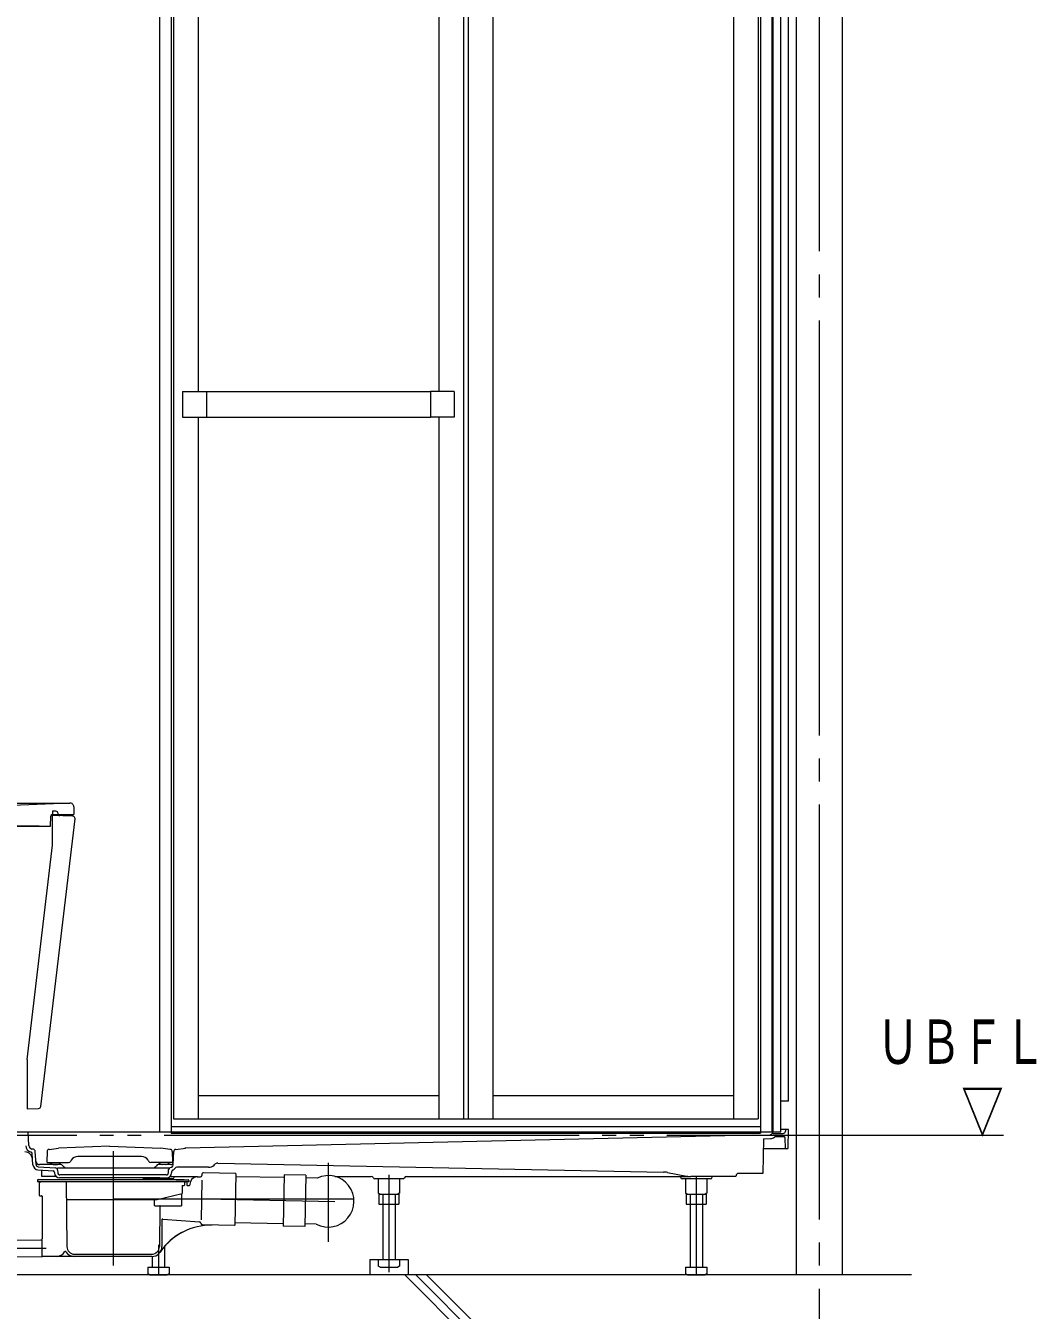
# Model space of a CAD drawing. Units: millimetres on the paper. Extents: x -305 to 305, y -152 to 152.
# Drawn here: x -223.5 to -179.7, y -99 to -43.2 of the extents above; entities that cross this region are included whole.
import ezdxf
from ezdxf.enums import TextEntityAlignment as Align

# ---------------------------------------------------------------- set-up
doc = ezdxf.new("R2010")
doc.units = ezdxf.units.MM
for name, pattern in [('DASHED2', [3, 2, -1]), ('LONG_CHAIN', [21, 18, -1, 1, -1]), ('LONG_DOUBLE_CHAIN', [21.8, 18, -1, 0.6, -0.6, 0.6, -1])]:
    doc.linetypes.add(name, pattern=pattern)
doc.layers.add('0-1_VIEW0001', color=7, linetype='DASHED2', lineweight=9)
doc.styles.add('ＭＳ ゴシック', font='')
doc.styles.get('ＭＳ ゴシック').set_extended_font_data('MS Gothic')

msp = doc.modelspace()

# ---------------------------------------------------------------- linework, layer by layer
at = {"layer": '0-1_VIEW0001', "linetype": 'Continuous'}
for p, q in [((-190.091, -14.02), (-190.091, -97.42)), ((-188.091, -14.02), (-188.091, -97.42)), ((-247.548, -76.954), (-221.597, -76.954)), ((-221.604, -76.954), (-224.456, -77.074)), ((-222.363, -77.454), (-221.425, -77.454)), ((-222.205, -77.309), (-222.351, -77.304)), ((-222.351, -77.304), (-222.351, -77.495)), ((-222.108, -77.439), (-222.108, -77.409)), ((-221.431, -77.117), (-221.425, -77.454)), ((-224.89, -77.954), (-222.457, -77.954)), ((-222.925, -77.954), (-224.89, -77.954)), ((-222.862, -90.115), (-221.375, -77.638)), ((-222.441, -77.937), (-222.43, -77.518)), ((-221.471, -77.526), (-222.351, -77.495)), ((-222.351, -78.785), (-222.351, -77.495)), ((-223.458, -88.073), (-222.351, -78.785)), ((-223.458, -88.073), (-223.458, -90.22)), ((-223.458, -90.22), (-222.958, -90.203)), ((-190.425, -89.887), (-190.758, -89.887)), ((-227.382, -91.22), (-217.208, -91.22)), ((-223.38, -91.807), (-223.416, -91.22)), ((-191.925, -91.354), (-216.591, -91.92)), ((-191.925, -91.354), (-191.225, -91.34)), ((-191.641, -91.22), (-190.758, -91.22)), ((-191.091, -91.287), (-190.659, -91.287)), ((-190.425, -91.12), (-190.758, -91.12)), ((-190.559, -91.153), (-190.559, -91.189)), ((-190.439, -91.921), (-190.425, -91.12)), ((-222.505, -91.976), (-222.09, -91.92)), ((-219.875, -91.837), (-222.09, -91.92)), ((-219.875, -91.837), (-217.66, -91.92)), ((-217.245, -91.976), (-217.66, -91.92)), ((-217.009, -91.976), (-216.591, -91.92)), ((-191.505, -91.515), (-191.206, -91.509)), ((-191, -91.424), (-190.634, -91.424)), ((-190.56, -91.921), (-190.567, -91.489)), ((-223.185, -91.972), (-223.245, -91.961)), ((-223.205, -92.641), (-223.235, -92.153)), ((-223.069, -92.633), (-223.103, -92.065)), ((-222.591, -92.073), (-222.599, -92.513)), ((-221.542, -92.447), (-221.571, -92.497)), ((-218.496, -92.28), (-221.253, -92.28)), ((-218.208, -92.447), (-218.179, -92.497)), ((-217.158, -92.073), (-217.15, -92.513)), ((-217.121, -92.653), (-217.095, -92.071)), ((-190.472, -91.954), (-191.513, -91.954)), ((-222.986, -92.863), (-222.328, -92.91)), ((-222.976, -92.727), (-222.227, -92.78)), ((-221.995, -92.637), (-222.912, -92.637)), ((-222.818, -93.154), (-222.823, -92.875)), ((-222.566, -92.547), (-221.658, -92.547)), ((-222.45, -92.575), (-222.45, -92.547)), ((-222.322, -92.635), (-222.439, -92.591)), ((-222.31, -92.637), (-222.156, -92.637)), ((-222.267, -92.974), (-222.265, -92.997)), ((-222.144, -92.635), (-222.027, -92.591)), ((-217.312, -92.787), (-222.138, -92.787)), ((-222.134, -92.876), (-222.129, -92.991)), ((-222.016, -92.575), (-222.016, -92.547)), ((-217.184, -92.547), (-218.092, -92.547)), ((-217.216, -92.637), (-217.755, -92.637)), ((-217.733, -92.575), (-217.733, -92.547)), ((-217.605, -92.635), (-217.722, -92.591)), ((-217.439, -92.637), (-217.594, -92.637)), ((-217.427, -92.635), (-217.311, -92.591)), ((-217.321, -92.991), (-217.315, -92.854)), ((-217.3, -92.575), (-217.3, -92.547)), ((-217.248, -92.764), (-217.187, -92.743)), ((-217.184, -92.997), (-217.181, -92.93)), ((-215.58, -92.754), (-216.953, -92.754)), ((-215.87, -93.054), (-215.871, -93.108)), ((-214.419, -93.017), (-215.802, -92.989)), ((-215.344, -92.656), (-215.308, -92.62)), ((-215.187, -92.572), (-195.844, -92.959)), ((-214.403, -93.034), (-214.448, -95.267)), ((-195.674, -92.976), (-194.852, -93.135)), ((-223.008, -93.323), (-223.008, -93.39)), ((-216.441, -93.39), (-223.008, -93.39)), ((-216.64, -93.29), (-222.975, -93.29)), ((-222.925, -93.406), (-222.925, -93.973)), ((-222.908, -93.39), (-222.863, -93.39)), ((-222.189, -93.154), (-222.818, -93.154)), ((-222.46, -93.39), (-222.692, -93.39)), ((-221.748, -93.207), (-222.046, -93.207)), ((-221.748, -93.087), (-222.029, -93.087)), ((-221.757, -93.39), (-221.733, -96.193)), ((-217.701, -93.087), (-221.748, -93.087)), ((-217.701, -93.207), (-221.748, -93.207)), ((-217.14, -93.254), (-218.374, -93.254)), ((-217.421, -93.087), (-217.701, -93.087)), ((-217.701, -93.207), (-217.404, -93.207)), ((-217.26, -93.154), (-216.066, -93.154)), ((-217.076, -93.188), (-217.075, -93.154)), ((-216.991, -93.29), (-216.475, -93.29)), ((-216.725, -93.556), (-216.725, -93.89)), ((-216.725, -93.573), (-216.725, -93.64)), ((-216.708, -93.54), (-216.638, -93.54)), ((-216.621, -93.423), (-216.622, -93.523)), ((-216.621, -93.423), (-216.587, -93.39)), ((-216.525, -93.39), (-216.525, -93.523)), ((-216.508, -93.54), (-216.415, -93.54)), ((-216.441, -93.323), (-216.441, -93.39)), ((-216.398, -93.49), (-216.398, -93.523)), ((-216.081, -93.173), (-215.938, -93.173)), ((-215.875, -93.317), (-215.91, -95.03)), ((-214.405, -93.146), (-212.304, -93.188)), ((-212.302, -93.074), (-212.347, -95.307)), ((-211.368, -93.093), (-212.302, -93.074)), ((-211.368, -93.093), (-211.414, -95.326)), ((-210.868, -93.22), (-211.371, -93.209)), ((-210.093, -93.154), (-208.523, -93.154)), ((-207.146, -93.254), (-208.37, -93.254)), ((-208.22, -93.254), (-208.22, -93.875)), ((-207.296, -93.254), (-207.296, -93.875)), ((-206.993, -93.154), (-194.758, -93.154)), ((-195.107, -93.188), (-195.108, -93.154)), ((-193.807, -93.254), (-195.04, -93.254)), ((-194.887, -93.254), (-194.887, -93.875)), ((-192.698, -93.154), (-194.662, -93.154)), ((-193.963, -93.254), (-193.963, -93.875)), ((-193.743, -93.188), (-193.742, -93.154)), ((-222.908, -93.99), (-222.825, -93.99)), ((-222.808, -94.006), (-222.808, -95.836)), ((-222.808, -94.006), (-222.808, -95.862)), ((-221.75, -94.156), (-217.82, -94.156)), ((-217.942, -94.173), (-217.942, -94.39)), ((-217.82, -94.156), (-216.725, -93.883)), ((-216.752, -93.89), (-216.752, -94.423)), ((-208.141, -93.92), (-208.22, -93.875)), ((-208.191, -93.92), (-208.191, -94.354)), ((-208.141, -93.92), (-207.375, -93.92)), ((-208.025, -93.92), (-208.025, -96.754)), ((-207.491, -93.92), (-207.491, -96.754)), ((-207.296, -93.875), (-207.375, -93.92)), ((-194.808, -93.92), (-194.887, -93.875)), ((-194.858, -93.92), (-194.858, -94.354)), ((-194.808, -93.92), (-194.041, -93.92)), ((-194.691, -93.92), (-194.691, -97.087)), ((-194.158, -93.92), (-194.158, -97.087)), ((-193.963, -93.875), (-194.041, -93.92)), ((-217.909, -94.423), (-216.752, -94.423)), ((-217.702, -94.439), (-217.717, -96.193)), ((-208.191, -94.354), (-207.325, -94.354)), ((-194.858, -94.354), (-193.991, -94.354)), ((-217.608, -95.032), (-217.608, -96.19)), ((-217.572, -94.999), (-215.975, -95.124)), ((-214.465, -95.283), (-215.848, -95.255)), ((-214.446, -95.145), (-212.345, -95.188)), ((-210.909, -95.219), (-211.412, -95.209)), ((-211.414, -95.326), (-212.347, -95.307)), ((-225.142, -95.915), (-222.841, -95.895)), ((-222.808, -96.644), (-222.808, -95.895)), ((-217.491, -96.181), (-217.491, -97.087)), ((-225.142, -96.623), (-222.808, -96.643)), ((-218.041, -96.623), (-222.808, -96.623)), ((-221.399, -96.523), (-218.05, -96.523)), ((-218.025, -96.62), (-218.025, -97.087)), ((-208.591, -96.754), (-208.591, -97.421)), ((-208.22, -96.754), (-208.22, -97.042)), ((-208.22, -96.754), (-207.296, -96.754)), ((-207.296, -96.754), (-207.296, -97.042)), ((-185.086, -97.42), (-253.091, -97.42)), ((-218.22, -97.087), (-218.22, -97.375)), ((-218.22, -97.087), (-217.296, -97.087)), ((-218.141, -97.42), (-218.22, -97.375)), ((-218.141, -97.42), (-217.375, -97.42)), ((-217.296, -97.375), (-217.375, -97.42)), ((-217.296, -97.087), (-217.296, -97.375)), ((-206.925, -97.42), (-208.591, -97.42)), ((-208.141, -97.087), (-208.22, -97.042)), ((-208.141, -97.087), (-207.375, -97.087)), ((-207.296, -97.042), (-207.375, -97.087)), ((-203.067, -101.42), (-207.067, -97.42)), ((-202.595, -101.42), (-206.595, -97.42)), ((-202.124, -101.42), (-206.124, -97.42)), ((-194.887, -97.087), (-193.963, -97.087)), ((-194.887, -97.087), (-194.887, -97.375)), ((-194.808, -97.42), (-194.887, -97.375)), ((-194.808, -97.42), (-194.041, -97.42)), ((-193.963, -97.375), (-194.041, -97.42)), ((-193.963, -97.087), (-193.963, -97.375))]:
    msp.add_line(p, q, dxfattribs=at)
at = {"layer": '0-1_VIEW0001', "linetype": 'LONG_CHAIN'}
for p, q in [((-189.091, -14.02), (-189.091, -104.427)), ((-219.725, -92.051), (-219.725, -93.776)), ((-219.725, -93.052), (-219.725, -97.015)), ((-210.391, -92.564), (-210.391, -95.985)), ((-219.725, -93.099), (-219.725, -94.031)), ((-207.758, -93.077), (-207.758, -97.308)), ((-194.425, -93.154), (-194.425, -97.42)), ((-219.725, -94.12), (-209.28, -94.12)), ((-215.758, -94.12), (-210.106, -94.235)), ((-225.449, -96.256), (-222.627, -96.256)), ((-217.758, -96.115), (-217.758, -97.42))]:
    msp.add_line(p, q, dxfattribs=at)
at = {"layer": '0-1_VIEW0001', "color": 5, "linetype": 'Continuous'}
for p, q in [((-190.425, -89.887), (-190.425, -24.687)), ((-217.708, -25.187), (-217.708, -91.22)), ((-217.208, -25.187), (-217.208, -91.27)), ((-191.641, -25.187), (-191.641, -91.27)), ((-191.141, -25.187), (-191.141, -91.22)), ((-191.091, -91.22), (-191.091, -25.187)), ((-190.758, -91.22), (-190.758, -25.187)), ((-217.108, -27.787), (-217.108, -90.654)), ((-216.041, -27.787), (-216.041, -59.095)), ((-205.591, -27.787), (-205.591, -59.095)), ((-204.525, -27.787), (-204.525, -90.654)), ((-204.325, -27.787), (-204.325, -90.654)), ((-203.258, -27.787), (-203.258, -90.654)), ((-192.808, -27.787), (-192.808, -90.654)), ((-191.741, -27.787), (-191.741, -90.654)), ((-216.708, -59.095), (-216.708, -60.212)), ((-216.708, -59.095), (-215.675, -59.095)), ((-215.675, -59.095), (-215.675, -60.212)), ((-215.675, -59.099), (-205.958, -59.099)), ((-205.958, -59.095), (-205.958, -60.212)), ((-204.925, -59.095), (-205.958, -59.095)), ((-204.925, -59.095), (-204.925, -60.212)), ((-216.708, -60.212), (-215.675, -60.212)), ((-216.041, -60.212), (-216.041, -90.654)), ((-215.675, -60.209), (-205.958, -60.209)), ((-204.925, -60.212), (-205.958, -60.212)), ((-205.591, -60.212), (-205.591, -90.654)), ((-205.591, -89.654), (-216.041, -89.654)), ((-192.808, -89.654), (-203.258, -89.654)), ((-217.108, -90.654), (-191.741, -90.654)), ((-217.708, -91.22), (-191.141, -91.22)), ((-217.208, -90.987), (-191.641, -90.987)), ((-217.208, -91.27), (-191.641, -91.27))]:
    msp.add_line(p, q, dxfattribs=at)
at = {"layer": '0-1_VIEW0001', "linetype": 'LONG_DOUBLE_CHAIN'}
msp.add_line((-261.105, -91.354), (-181.091, -91.354), dxfattribs=at)
at = {"layer": '0-1_VIEW0001'}
msp.add_line((-217.83, -94.423), (-217.072, -94.423), dxfattribs=at)
at = {"layer": '0-1_VIEW0001', "color": 2, "linetype": 'Continuous'}
msp.add_line((-219.725, -95.757), (-219.716, -95.757), dxfattribs=at)
at = {"layer": '0-1_VIEW0001', "linetype": 'Continuous'}
for points in [[(-191.505, -91.515), (-191.531, -93.02), (-192.598, -93.02)], [(-208.191, -93.92), (-207.325, -93.92), (-207.325, -94.354)], [(-194.858, -93.92), (-193.991, -93.92), (-193.991, -94.354)], [(-208.591, -96.754), (-206.925, -96.754), (-206.925, -97.421)]]:
    msp.add_lwpolyline(points, dxfattribs=at)
for centre, radius, start, end in [((-222.363, -77.52), 0.0667, 90, 178.5), ((-222.208, -77.409), 0.1, 0, 88.0002), ((-222.041, -77.439), 0.0667, 180, 268), ((-221.597, -77.12), 0.167, 1, 91.4971), ((-222.458, -77.937), 0.0167, 270, 358.5), ((-221.475, -77.626), 0.1, 353.2049, 88), ((-222.961, -90.103), 0.1, 272, 353.2049), ((-191.227, -91.24), 0.1, 271.1458, 312.5597), ((-191.091, -91.387), 0.1, 90, 132.5598), ((-190.659, -91.187), 0.1, 270, 359), ((-190.525, -91.154), 0.0333, 90, 179), ((-223.214, -91.797), 0.303, 183.5, 256.2892), ((-223.214, -91.797), 0.167, 183.5, 259.2782), ((-216.565, -92.253), 0.333, 91.1592, 97.5946), ((-191.211, -91.243), 0.267, 271.1458, 312.0236), ((-190.988, -91.49), 0.0667, 100.2643, 132.0236), ((-190.634, -91.49), 0.0667, 1, 90), ((-190.527, -91.92), 0.0333, 181, 270), ((-190.472, -91.92), 0.0333, 270, 359), ((-223.552, -92.42), 0.333, 3.5, 90), ((-223.301, -92.157), 0.0667, 3.5, 76.2892), ((-223.203, -92.071), 0.1, 3.5, 79.2782), ((-222.912, -92.47), 0.167, 183.5, 270), ((-222.492, -92.075), 0.1, 97.5946, 179), ((-221.658, -92.447), 0.1, 270, 330), ((-221.253, -92.614), 0.333, 90, 150), ((-218.496, -92.614), 0.333, 30, 90), ((-218.092, -92.447), 0.1, 210, 270), ((-217.258, -92.075), 0.1, 1, 82.4054), ((-216.995, -92.075), 0.1, 97.5946, 177.5), ((-222.969, -92.627), 0.237, 183.5, 265.8794), ((-222.969, -92.627), 0.1, 183.5, 265.8794), ((-222.566, -92.514), 0.0333, 179, 270), ((-222.433, -92.575), 0.0167, 180, 249.444), ((-222.333, -92.977), 0.0667, 2.5, 85.8794), ((-222.31, -92.604), 0.0333, 249.444, 270), ((-222.046, -92.987), 0.22, 182.5, 270), ((-222.234, -92.88), 0.1, 2.5, 85.8794), ((-222.156, -92.604), 0.0333, 270, 290.5561), ((-222.029, -92.987), 0.1, 182.5, 270), ((-222.033, -92.575), 0.0167, 290.5561, 0), ((-221.995, -92.737), 0.1, 25.5556, 90), ((-221.817, -92.645), 0.1, 207.3269, 272.6017), ((-217.935, -92.649), 0.1, 268.5795, 334.0747), ((-217.755, -92.737), 0.1, 90, 155.6322), ((-217.716, -92.575), 0.0167, 180, 249.444), ((-217.594, -92.604), 0.0333, 249.444, 270), ((-217.439, -92.604), 0.0333, 270, 290.556), ((-217.421, -92.987), 0.1, 270, 357.5), ((-217.404, -92.987), 0.22, 270, 357.5), ((-217.215, -92.859), 0.1, 109.5042, 177.5), ((-217.316, -92.575), 0.0167, 290.5561, 0), ((-217.216, -92.537), 0.1, 270, 357.5), ((-217.22, -92.648), 0.1, 289.5042, 357.5), ((-217.184, -92.514), 0.0333, 270, 1), ((-217.115, -92.933), 0.0667, 110.4347, 177.5), ((-217.22, -92.648), 0.237, 290.4347, 322.4728), ((-216.953, -92.854), 0.1, 90, 142.4728), ((-215.803, -93.055), 0.0667, 88.8333, 178.8333), ((-215.58, -92.42), 0.333, 270, 315), ((-215.19, -92.738), 0.167, 88.8542, 135), ((-214.419, -93.033), 0.0167, 358.8333, 88.8333), ((-195.864, -93.958), 1, 79.0578, 88.8542), ((-192.598, -93.12), 0.1, 90, 179), ((-222.975, -93.323), 0.0333, 90, 180), ((-222.908, -93.406), 0.0167, 90, 180), ((-218.374, -93.187), 0.0667, 197.4576, 270), ((-217.142, -93.187), 0.0667, 270, 359), ((-216.708, -93.556), 0.0167, 90, 180), ((-216.638, -93.523), 0.0167, 270, 359.5), ((-216.508, -93.523), 0.0167, 180, 270), ((-216.475, -93.323), 0.0333, 0, 90), ((-216.415, -93.523), 0.0167, 270, 0), ((-216.081, -93.49), 0.317, 90, 180), ((-215.938, -93.106), 0.0667, 270, 358.8333), ((-210.391, -94.23), 1.117, 242.4084, 115.256), ((-208.523, -93.254), 0.1, 23.5782, 90), ((-208.37, -93.187), 0.0667, 203.5781, 270), ((-207.146, -93.187), 0.0667, 270, 336.4219), ((-206.993, -93.254), 0.1, 90, 156.4218), ((-195.04, -93.187), 0.0667, 181, 270), ((-194.662, -92.154), 1, 259.0578, 270), ((-193.809, -93.187), 0.0667, 270, 359), ((-222.908, -93.973), 0.0167, 180, 270), ((-222.825, -94.006), 0.0167, 0, 90), ((-217.959, -94.173), 0.0167, 0, 90), ((-217.909, -94.39), 0.0333, 180, 270), ((-217.685, -94.44), 0.0167, 90, 179.5), ((-215.476, -97.93), 2.667, 88.8333, 145.8572), ((-217.575, -95.032), 0.0333, 85.5, 180), ((-215.98, -95.191), 0.0667, 1.1307, 85.5), ((-215.847, -95.188), 0.0667, 181.1308, 268.8333), ((-214.465, -95.266), 0.0167, 268.8333, 358.8333), ((-215.476, -97.93), 2.667, 115.2355, 145.8572), ((-222.841, -95.862), 0.0333, 270.5, 0), ((-221.798, -96.432), 0.0333, 31.2812, 148.7188), ((-221.399, -96.19), 0.333, 180.5, 270), ((-218.05, -96.19), 0.333, 270, 359.5), ((-218.041, -96.19), 0.433, 270, 0), ((-222.197, -96.19), 0.433, 270, 328.7188), ((-221.399, -96.19), 0.433, 211.2812, 270)]:
    msp.add_arc(centre, radius, start, end, dxfattribs=at)

# ---------------------------------------------------------------- texts
at = {"layer": '0-1_VIEW0001', "style": 'ＭＳ ゴシック', "width": 0.7}
for s, p in [('ＵＢＦＬ', (-186.596, -88.842)), ('\u3000\u3000▽', (-186.596, -91.84))]:
    msp.add_text(s, height=1.921, dxfattribs=at).set_placement(p, align=Align.BOTTOM_LEFT)

doc.saveas('drawing.dxf')
